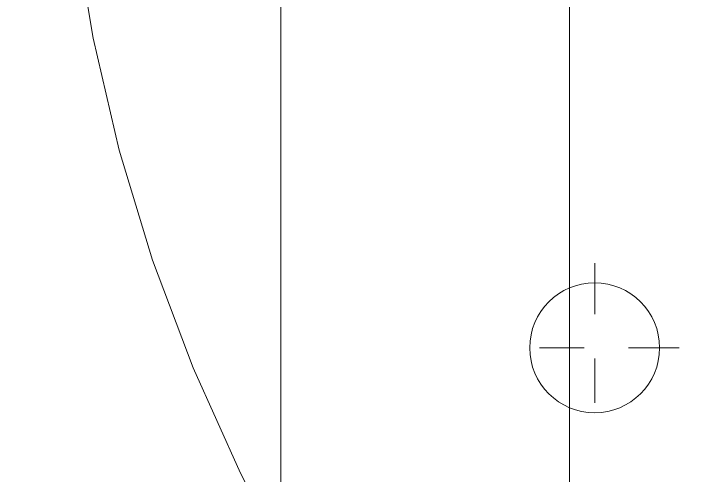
# Model space of a CAD drawing. Extents: x 23 to 587, y 4 to 413.
# Drawn here: x 216.309 to 217.836, y 100.047 to 101.087 of the extents above; entities that cross this region are included whole.
import ezdxf

# ---------------------------------------------------------------- set-up
doc = ezdxf.new("R2010")
doc.units = 0
doc.linetypes.add('DASHDOT', pattern=[18.5, 12, -3, 0.5, -3])
doc.linetypes.add('DASHED', pattern=[15, 12, -3])
doc.layers.get('0').update_dxf_attribs({"lineweight": 13})

# ---------------------------------------------------------------- blocks, each defined once
blk = doc.blocks.new('BLOCK407')
at = {"color": 7, "linetype": 'DASHDOT', "lineweight": 13, "ltscale": 0.01902179718017578}
blk.add_line((224.8041229248047, 90.40018463134766), (224.8041229248047, 89.63931274414062), dxfattribs=at)
at = {"color": 7, "linetype": 'DASHDOT', "lineweight": 13, "ltscale": 0.0190216064453125}
blk.add_line((225.1845550537109, 90.01974487304688), (224.4236907958984, 90.01974487304688), dxfattribs=at)
blk = doc.blocks.new('BLOCK424')
at = {"color": 7, "linetype": 'DASHED', "lineweight": 13}
for p, q in [((223.3900303332876, 81.98094108866269), (223.3900303332876, 103.9809410886627)), ((224.6900303332876, 81.98094108866269), (224.6900303332876, 103.9809410886627)), ((224.6900303332876, 81.98094108866269), (224.6900303332876, 103.9809410886627))]:
    blk.add_line(p, q, dxfattribs=at)
blk.add_circle((224.8041201046861, 90.01974846638893), 0.292642, dxfattribs=at)
for radius, start in [(10.5, 45.00000000000011), (8.000000000000002, 44.99999999999993)]:
    blk.add_arc((230.3900303332876, 92.98094108866272), radius, start, 225.0000000000001, dxfattribs=at)

msp = doc.modelspace()

# ---------------------------------------------------------------- block references
at = {"lineweight": 0, "xscale": 0.5, "yscale": 0.5, "zscale": 0.5}
for name in ['BLOCK424', 'BLOCK407']:
    msp.add_blockref(name, (105.2158663550282, 55.32471302745053), dxfattribs=at)

doc.saveas('drawing.dxf')
